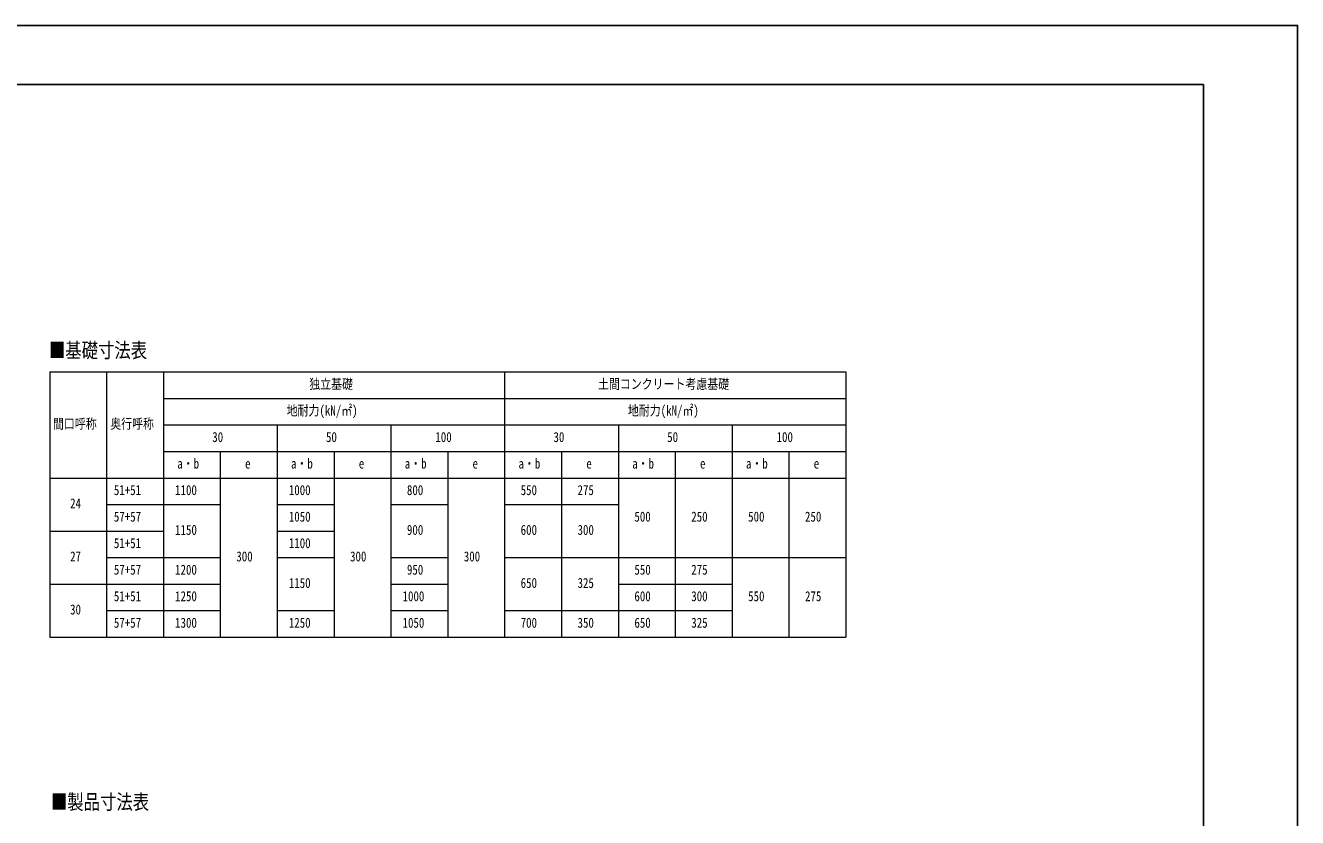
# Model space of a CAD drawing. Units: millimetres, scale not verified. Extents: x -16820 to 16820, y -11880 to 11880.
# Drawn here: x 43 to 16820, y 1430 to 11880 of the extents above; entities that cross this region are included whole.
import ezdxf
from ezdxf.enums import TextEntityAlignment as Align

# ---------------------------------------------------------------- set-up
doc = ezdxf.new("R2010")
doc.units = ezdxf.units.MM
doc.header["$LTSCALE"] = 60
doc.layers.add('0-1_TABLE1', color=7, linetype='Continuous', lineweight=18)
doc.layers.add('0-2_USER1', color=3, linetype='Continuous')
doc.layers.add('0-7_YKK_ZWAK', color=7, linetype='Continuous')
doc.styles.add('ＭＳ ゴシック', font='')
doc.styles.get('ＭＳ ゴシック').set_extended_font_data('MS Gothic')

msp = doc.modelspace()

# ---------------------------------------------------------------- linework, layer by layer
at = {"layer": '0-1_TABLE1'}
for p, q in [((362.08, 7309.45), (10862.08, 7309.45)), ((362.08, 7309.45), (362.08, 3809.45)), ((1112.08, 7309.45), (1112.08, 3809.45)), ((6362.08, 7309.45), (6362.08, 3809.45)), ((1862.08, 6609.45), (10862.08, 6609.45)), ((3362.08, 6609.45), (3362.08, 3809.45)), ((4862.08, 6609.45), (4862.08, 3809.45)), ((7862.08, 6609.45), (7862.08, 3809.45)), ((9362.08, 6609.45), (9362.08, 3809.45)), ((2612.08, 6259.45), (2612.08, 3809.45)), ((4112.08, 6259.45), (4112.08, 3809.45)), ((5612.08, 6259.45), (5612.08, 3809.45)), ((7112.08, 6259.45), (7112.08, 3809.45)), ((8612.08, 6259.45), (8612.08, 3809.45)), ((10112.08, 6259.45), (10112.08, 3809.45)), ((362.08, 5909.45), (10862.08, 5909.45)), ((1112.08, 5559.45), (2612.08, 5559.45)), ((3362.08, 5559.45), (4112.08, 5559.45)), ((4862.08, 5559.45), (5612.08, 5559.45)), ((6362.08, 5559.45), (7862.08, 5559.45)), ((362.08, 5209.45), (1862.08, 5209.45)), ((3362.08, 5209.45), (4112.08, 5209.45)), ((1112.08, 4859.45), (2612.08, 4859.45)), ((3362.08, 4859.45), (4112.08, 4859.45)), ((4862.08, 4859.45), (5612.08, 4859.45)), ((6362.08, 4859.45), (10862.08, 4859.45)), ((362.08, 4509.45), (2612.08, 4509.45)), ((4862.08, 4509.45), (5612.08, 4509.45)), ((7862.08, 4509.45), (9362.08, 4509.45)), ((1112.08, 4159.45), (2612.08, 4159.45)), ((3362.08, 4159.45), (4112.08, 4159.45)), ((4862.08, 4159.45), (5612.08, 4159.45)), ((6362.08, 4159.45), (9362.08, 4159.45))]:
    msp.add_line(p, q, dxfattribs=at)
for points in [[(1862.08, 7309.45), (1862.08, 6959.45), (1862.08, 5909.45), (1862.08, 3809.45)], [(10862.08, 7309.45), (10862.08, 6259.45), (10862.08, 3809.45)], [(1862.08, 6959.45), (6362.08, 6959.45), (10862.08, 6959.45)], [(1862.08, 6259.45), (2612.08, 6259.45), (3362.08, 6259.45), (4112.08, 6259.45), (4862.08, 6259.45), (5612.08, 6259.45), (6362.08, 6259.45), (10862.08, 6259.45)], [(362.08, 3809.45), (1112.08, 3809.45), (2612.08, 3809.45), (3362.08, 3809.45), (4112.08, 3809.45), (4862.08, 3809.45), (5612.08, 3809.45), (6362.08, 3809.45), (9362.08, 3809.45), (10862.08, 3809.45)]]:
    msp.add_lwpolyline(points, dxfattribs=at)
at = {"layer": '0-7_YKK_ZWAK'}
for q in [(-15619.92, 11100), (15580.08, -10100)]:
    msp.add_line((15580.08, 11100), q, dxfattribs=at)
msp.add_lwpolyline([(-16820, -11880), (16820, -11880), (16820, 11880), (-16820, 11880)], close=True, dxfattribs=at)

# ---------------------------------------------------------------- texts
at = {"layer": '0-1_TABLE1', "style": 'ＭＳ ゴシック', "width": 0.8}
for s, p in [('独立基礎', (3785.68, 7044.45)), ('土間コンクリート考慮基礎', (7594.48, 7044.45)), ('地耐力(kN/㎡)', (3488.08, 6694.45)), ('地耐力(kN/㎡)', (7988.08, 6694.45)), ('間口呼称', (405.88, 6519.45)), ('奥行呼称', (1160.68, 6519.45)), ('30', (2506.48, 6344.45)), ('50', (4006.48, 6344.45)), ('100', (5448.88, 6344.45)), ('30', (7006.48, 6344.45)), ('50', (8506.48, 6344.45)), ('100', (9948.88, 6344.45)), ('a・b', (2045.08, 5994.45)), ('e', (2939.08, 5994.45)), ('a・b', (3545.08, 5994.45)), ('e', (4439.08, 5994.45)), ('a・b', (5045.08, 5994.45)), ('e', (5939.08, 5994.45)), ('a・b', (6545.08, 5994.45)), ('e', (7439.08, 5994.45)), ('a・b', (8045.08, 5994.45)), ('e', (8939.08, 5994.45)), ('a・b', (9545.08, 5994.45)), ('e', (10439.08, 5994.45)), ('51+51', (1208.68, 5644.45)), ('1100', (2016.28, 5644.45)), ('1000', (3516.28, 5644.45)), ('800', (5073.88, 5644.45)), ('550', (6573.88, 5644.45)), ('275', (7323.88, 5644.45)), ('24', (631.48, 5469.45)), ('57+57', (1208.68, 5294.45)), ('1050', (3516.28, 5294.45)), ('500', (8073.88, 5294.45)), ('250', (8823.88, 5294.45)), ('500', (9573.88, 5294.45)), ('250', (10323.88, 5294.45)), ('1150', (2016.28, 5119.45)), ('900', (5073.88, 5119.45)), ('600', (6573.88, 5119.45)), ('300', (7323.88, 5119.45)), ('51+51', (1208.68, 4944.45)), ('1100', (3516.28, 4944.45)), ('27', (631.48, 4769.45)), ('300', (2823.88, 4769.45)), ('300', (4323.88, 4769.45)), ('300', (5823.88, 4769.45)), ('57+57', (1208.68, 4594.45)), ('1200', (2016.28, 4594.45)), ('950', (5073.88, 4594.45)), ('550', (8073.88, 4594.45)), ('275', (8823.88, 4594.45)), ('1150', (3516.28, 4419.45)), ('650', (6573.88, 4419.45)), ('325', (7323.88, 4419.45)), ('51+51', (1208.68, 4244.45)), ('1250', (2016.28, 4244.45)), ('1000', (5016.28, 4244.45)), ('600', (8073.88, 4244.45)), ('300', (8823.88, 4244.45)), ('550', (9573.88, 4244.45)), ('275', (10323.88, 4244.45)), ('30', (631.48, 4069.45)), ('57+57', (1208.68, 3894.45)), ('1300', (2016.28, 3894.45)), ('1250', (3516.28, 3894.45)), ('1050', (5016.28, 3894.45)), ('700', (6573.88, 3894.45)), ('350', (7323.88, 3894.45)), ('650', (8073.88, 3894.45)), ('325', (8823.88, 3894.45))]:
    msp.add_text(s, height=132, dxfattribs=at).set_placement(p, align=Align.BOTTOM_LEFT)
at = {"layer": '0-2_USER1', "style": 'ＭＳ ゴシック', "width": 0.8}
for s, p in [('■基礎寸法表', (351.47, 7437.18)), ('■製品寸法表', (378.05, 1478.68))]:
    msp.add_text(s, height=197.9, dxfattribs=at).set_placement(p, align=Align.BOTTOM_LEFT)

doc.saveas('drawing.dxf')
